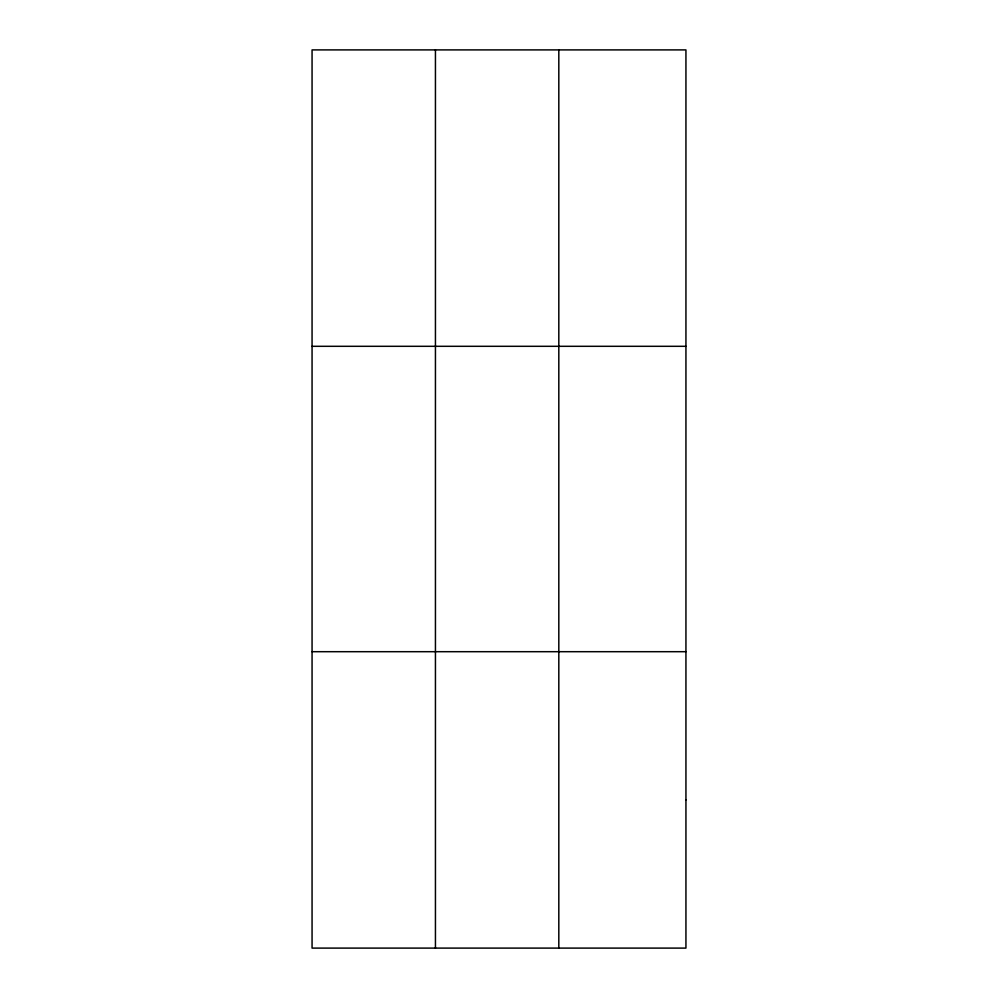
<?xml version="1.0" encoding="UTF-8"?>
<svg xmlns="http://www.w3.org/2000/svg" width="998" height="998" viewBox="0 0 998 998"><rect width="100%" height="100%" fill="white"/><g stroke="black" fill="none" stroke-linecap="round" stroke-linejoin="round"><path stroke-width="1.5" d="M435.44 49.9L435.44 948.1M558.818 49.9L558.818 948.1M312.062 346.306L685.938 346.306M312.062 651.694L685.938 651.694M685.938 799.897L685.938 948.1L312.062 948.1L312.062 49.9L685.938 49.9L685.938 799.897"/></g></svg>
